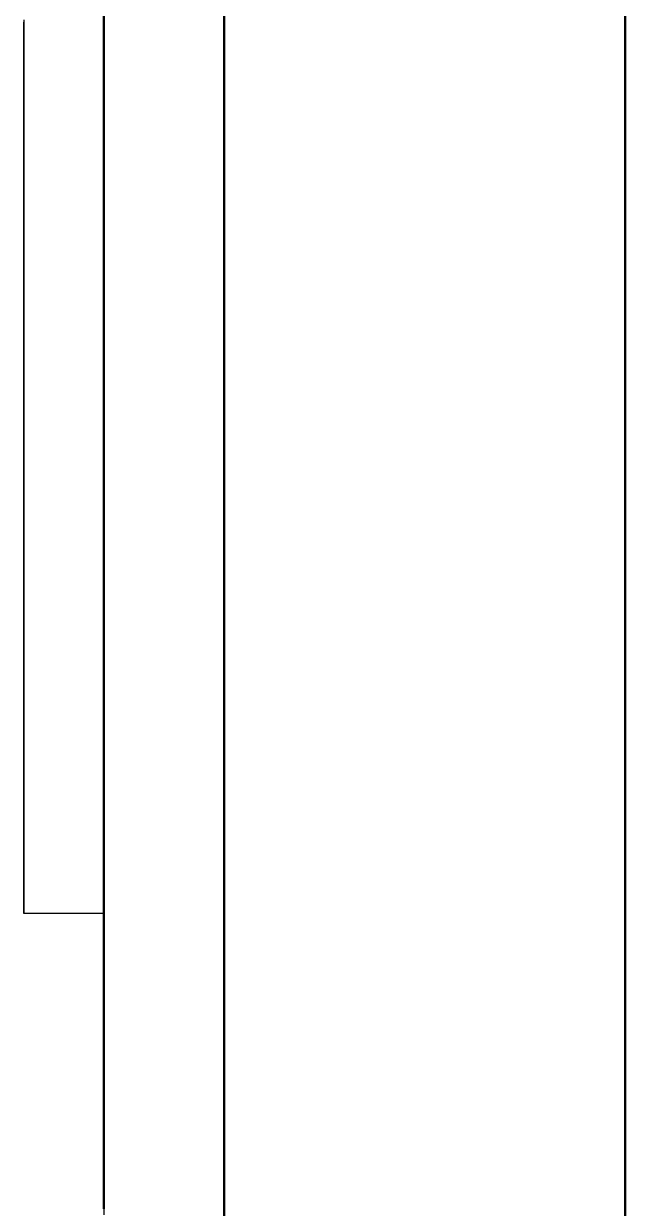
# Model space of a CAD drawing. Header units: millimetres. Extents: x 0 to 594, y 0 to 420.
# Drawn here: x 70.5 to 74.25, y 214.04 to 221.42 of the extents above; entities that cross this region are included whole.
import ezdxf

# ---------------------------------------------------------------- set-up
doc = ezdxf.new("R2010")
doc.units = ezdxf.units.MM
doc.linetypes.add('ISO02-TRAZOS', pattern=[3.75, 3, -0.75])
doc.layers.add('01-VISIBLE', color=7, linetype='CONTINUOUS', lineweight=50)
doc.layers.add('02-OCULTA', color=4, linetype='ISO02-TRAZOS', lineweight=25)

msp = doc.modelspace()

# ---------------------------------------------------------------- linework, layer by layer
at = {"layer": '01-VISIBLE'}
for p, q in [((71.75, 203.177), (71.75, 225.2755)), ((74.25, 206.6326), (74.25, 224.23))]:
    msp.add_line(p, q, dxfattribs=at)
msp.add_lwpolyline([(71, 214.0375), (71, 214.125), (71, 214.2125), (71, 214.3), (71, 214.3875), (71, 214.475), (71, 214.5625), (71, 214.65), (71, 214.7375), (71, 214.825), (71, 214.9125), (71, 215), (71, 215.0875), (71, 215.175), (71, 215.2625), (71, 215.35), (71, 215.4375), (71, 215.525), (71, 215.6125), (71, 215.7), (71, 215.7875), (71, 215.875), (71, 215.9625), (71, 216.05), (71, 216.1375), (71, 216.225), (71, 216.3125), (71, 216.4), (71, 216.4875), (71, 216.575), (71, 216.6625), (71, 216.75), (71, 216.8375), (71, 216.925), (71, 217.0125), (71, 217.1), (71, 217.1875), (71, 217.275), (71, 217.3625), (71, 217.45), (71, 217.5375), (71, 217.625), (71, 217.7125), (71, 217.8), (71, 217.8875), (71, 217.975), (71, 218.0625), (71, 218.15), (71, 218.2375), (71, 218.325), (71, 218.4125), (71, 218.5), (71, 218.5875), (71, 218.675), (71, 218.7625), (71, 218.85), (71, 218.9375), (71, 219.025), (71, 219.1125), (71, 219.2), (71, 219.2875), (71, 219.375), (71, 219.4625), (71, 219.55), (71, 219.6375), (71, 219.725), (71, 219.8125), (71, 219.9), (71, 219.9875), (71, 220.075), (71, 220.1625), (71, 220.25), (71, 220.3375), (71, 220.425), (71, 220.5125), (71, 220.6), (71, 220.6875), (71, 220.775), (71, 220.8625), (71, 220.95), (71, 221.0375), (71, 221.125), (71, 221.2125), (71, 221.3), (71, 221.3875), (71, 221.475)], dxfattribs=at)
at = {"layer": '02-OCULTA'}
for p, q in [((71.75, 203.177), (71.75, 226)), ((71.75, 203.177), (71.75, 226)), ((71.75, 203.177), (71.75, 226)), ((74.25, 206.6326), (74.25, 226)), ((74.25, 206.6326), (74.25, 226)), ((74.25, 206.6326), (74.25, 226)), ((71, 215.875), (70.5, 215.875))]:
    msp.add_line(p, q, dxfattribs=at)
for points in [[(70.5, 221.4395), (70.5, 221.3893), (70.5, 221.3392), (70.5, 221.2891), (70.5, 221.2389), (70.5, 221.1888), (70.5, 221.1387), (70.5, 221.0885), (70.5, 221.0384), (70.5, 220.9883), (70.5, 220.9381), (70.5, 220.888), (70.5, 220.8379), (70.5, 220.7878), (70.5, 220.7376), (70.5, 220.6875), (70.5, 220.6374), (70.5, 220.5872), (70.5, 220.5371), (70.5, 220.487), (70.5, 220.4368), (70.5, 220.3867), (70.5, 220.3366), (70.5, 220.2865), (70.5, 220.2363), (70.5, 220.1862), (70.5, 220.1361), (70.5, 220.0859), (70.5, 220.0358), (70.5, 219.9857), (70.5, 219.9355), (70.5, 219.8854), (70.5, 219.8353), (70.5, 219.7852), (70.5, 219.735), (70.5, 219.6849), (70.5, 219.6348), (70.5, 219.5846), (70.5, 219.5345), (70.5, 219.4844), (70.5, 219.4342), (70.5, 219.3841), (70.5, 219.334), (70.5, 219.2839), (70.5, 219.2337), (70.5, 219.1836), (70.5, 219.1335), (70.5, 219.0833), (70.5, 219.0332), (70.5, 218.9831), (70.5, 218.9329), (70.5, 218.8828), (70.5, 218.8327), (70.5, 218.7826), (70.5, 218.7324), (70.5, 218.6823), (70.5, 218.6322), (70.5, 218.582), (70.5, 218.5319), (70.5, 218.4818), (70.5, 218.4316), (70.5, 218.3815), (70.5, 218.3314), (70.5, 218.2812), (70.5, 218.2311), (70.5, 218.181), (70.5, 218.1309), (70.5, 218.0807), (70.5, 218.0306), (70.5, 217.9805), (70.5, 217.9303), (70.5, 217.8802), (70.5, 217.8301), (70.5, 217.7799), (70.5, 217.7298), (70.5, 217.6797), (70.5, 217.6296), (70.5, 217.5794), (70.5, 217.5293), (70.5, 217.4792), (70.5, 217.429), (70.5, 217.3789), (70.5, 217.3288), (70.5, 217.2786), (70.5, 217.2285), (70.5, 217.1784), (70.5, 217.1283), (70.5, 217.0781), (70.5, 217.028), (70.5, 216.9779), (70.5, 216.9277), (70.5, 216.8776), (70.5, 216.8275), (70.5, 216.7773), (70.5, 216.7272), (70.5, 216.6771), (70.5, 216.627), (70.5, 216.5768), (70.5, 216.5267), (70.5, 216.4766), (70.5, 216.4264), (70.5, 216.3763), (70.5, 216.3262), (70.5, 216.276), (70.5, 216.2259), (70.5, 216.1758), (70.5, 216.1256), (70.5, 216.0755), (70.5, 216.0254), (70.5, 215.9753), (70.5, 215.9251), (70.5, 215.875)], [(70.5, 215.875), (70.5, 215.925), (70.5, 215.975), (70.5, 216.025), (70.5, 216.075), (70.5, 216.125), (70.5, 216.175), (70.5, 216.225), (70.5, 216.275), (70.5, 216.325), (70.5, 216.375), (70.5, 216.425), (70.5, 216.475), (70.5, 216.525), (70.5, 216.575), (70.5, 216.625), (70.5, 216.675), (70.5, 216.725), (70.5, 216.775), (70.5, 216.825), (70.5, 216.875), (70.5, 216.925), (70.5, 216.975), (70.5, 217.025), (70.5, 217.075), (70.5, 217.125), (70.5, 217.175), (70.5, 217.225), (70.5, 217.275), (70.5, 217.325), (70.5, 217.375), (70.5, 217.425), (70.5, 217.475), (70.5, 217.525), (70.5, 217.575), (70.5, 217.625), (70.5, 217.675), (70.5, 217.725), (70.5, 217.775), (70.5, 217.825), (70.5, 217.875), (70.5, 217.925), (70.5, 217.975), (70.5, 218.025), (70.5, 218.075), (70.5, 218.125), (70.5, 218.175), (70.5, 218.225), (70.5, 218.275), (70.5, 218.325), (70.5, 218.375), (70.5, 218.425), (70.5, 218.475), (70.5, 218.525), (70.5, 218.575), (70.5, 218.625), (70.5, 218.675), (70.5, 218.725), (70.5, 218.775), (70.5, 218.825), (70.5, 218.875), (70.5, 218.925), (70.5, 218.975), (70.5, 219.025), (70.5, 219.075), (70.5, 219.125), (70.5, 219.175), (70.5, 219.225), (70.5, 219.275), (70.5, 219.325), (70.5, 219.375), (70.5, 219.425), (70.5, 219.475), (70.5, 219.525), (70.5, 219.575), (70.5, 219.625), (70.5, 219.675), (70.5, 219.725), (70.5, 219.775), (70.5, 219.825), (70.5, 219.875), (70.5, 219.925), (70.5, 219.975), (70.5, 220.025), (70.5, 220.075), (70.5, 220.125), (70.5, 220.175), (70.5, 220.225), (70.5, 220.275), (70.5, 220.325), (70.5, 220.375), (70.5, 220.425), (70.5, 220.475), (70.5, 220.525), (70.5, 220.575), (70.5, 220.625), (70.5, 220.675), (70.5, 220.725), (70.5, 220.775), (70.5, 220.825), (70.5, 220.875), (70.5, 220.925), (70.5, 220.975), (70.5, 221.025), (70.5, 221.075), (70.5, 221.125), (70.5, 221.175), (70.5, 221.225), (70.5, 221.275), (70.5, 221.325), (70.5, 221.375), (70.5, 221.425)], [(71, 221.45), (71, 221.4), (71, 221.35), (71, 221.3), (71, 221.25), (71, 221.2), (71, 221.15), (71, 221.1), (71, 221.05), (71, 221), (71, 220.95), (71, 220.9), (71, 220.85), (71, 220.8), (71, 220.75), (71, 220.7), (71, 220.65), (71, 220.6), (71, 220.55), (71, 220.5), (71, 220.45), (71, 220.4), (71, 220.35), (71, 220.3), (71, 220.25), (71, 220.2), (71, 220.15), (71, 220.1), (71, 220.05), (71, 220), (71, 219.95), (71, 219.9), (71, 219.85), (71, 219.8), (71, 219.75), (71, 219.7), (71, 219.65), (71, 219.6), (71, 219.55), (71, 219.5), (71, 219.45), (71, 219.4), (71, 219.35), (71, 219.3), (71, 219.25), (71, 219.2), (71, 219.15), (71, 219.1), (71, 219.05), (71, 219), (71, 218.95), (71, 218.9), (71, 218.85), (71, 218.8), (71, 218.75), (71, 218.7), (71, 218.65), (71, 218.6), (71, 218.55), (71, 218.5), (71, 218.45), (71, 218.4), (71, 218.35), (71, 218.3), (71, 218.25), (71, 218.2), (71, 218.15), (71, 218.1), (71, 218.05), (71, 218), (71, 217.95), (71, 217.9), (71, 217.85), (71, 217.8), (71, 217.75), (71, 217.7), (71, 217.65), (71, 217.6), (71, 217.55), (71, 217.5), (71, 217.45), (71, 217.4), (71, 217.35), (71, 217.3), (71, 217.25), (71, 217.2), (71, 217.15), (71, 217.1), (71, 217.05), (71, 217), (71, 216.95), (71, 216.9), (71, 216.85), (71, 216.8), (71, 216.75), (71, 216.7), (71, 216.65), (71, 216.6), (71, 216.55), (71, 216.5), (71, 216.45), (71, 216.4), (71, 216.35), (71, 216.3), (71, 216.25), (71, 216.2), (71, 216.15), (71, 216.1), (71, 216.05), (71, 216), (71, 215.95), (71, 215.9), (71, 215.85), (71, 215.8), (71, 215.75), (71, 215.7), (71, 215.65), (71, 215.6), (71, 215.55), (71, 215.5), (71, 215.45), (71, 215.4), (71, 215.35), (71, 215.3), (71, 215.25), (71, 215.2), (71, 215.15), (71, 215.1), (71, 215.05), (71, 215), (71, 214.95), (71, 214.9), (71, 214.85), (71, 214.8), (71, 214.75), (71, 214.7), (71, 214.65), (71, 214.6), (71, 214.55), (71, 214.5), (71, 214.45), (71, 214.4), (71, 214.35), (71, 214.3), (71, 214.25), (71, 214.2), (71, 214.15), (71, 214.1), (71, 214.05), (71, 214)], [(71, 221.4395), (71, 221.3893), (71, 221.3392), (71, 221.2891), (71, 221.2389), (71, 221.1888), (71, 221.1387), (71, 221.0885), (71, 221.0384), (71, 220.9883), (71, 220.9381), (71, 220.888), (71, 220.8379), (71, 220.7878), (71, 220.7376), (71, 220.6875), (71, 220.6374), (71, 220.5872), (71, 220.5371), (71, 220.487), (71, 220.4368), (71, 220.3867), (71, 220.3366), (71, 220.2865), (71, 220.2363), (71, 220.1862), (71, 220.1361), (71, 220.0859), (71, 220.0358), (71, 219.9857), (71, 219.9355), (71, 219.8854), (71, 219.8353), (71, 219.7852), (71, 219.735), (71, 219.6849), (71, 219.6348), (71, 219.5846), (71, 219.5345), (71, 219.4844), (71, 219.4342), (71, 219.3841), (71, 219.334), (71, 219.2839), (71, 219.2337), (71, 219.1836), (71, 219.1335), (71, 219.0833), (71, 219.0332), (71, 218.9831), (71, 218.9329), (71, 218.8828), (71, 218.8327), (71, 218.7826), (71, 218.7324), (71, 218.6823), (71, 218.6322), (71, 218.582), (71, 218.5319), (71, 218.4818), (71, 218.4316), (71, 218.3815), (71, 218.3314), (71, 218.2812), (71, 218.2311), (71, 218.181), (71, 218.1309), (71, 218.0807), (71, 218.0306), (71, 217.9805), (71, 217.9303), (71, 217.8802), (71, 217.8301), (71, 217.7799), (71, 217.7298), (71, 217.6797), (71, 217.6296), (71, 217.5794), (71, 217.5293), (71, 217.4792), (71, 217.429), (71, 217.3789), (71, 217.3288), (71, 217.2786), (71, 217.2285), (71, 217.1784), (71, 217.1283), (71, 217.0781), (71, 217.028), (71, 216.9779), (71, 216.9277), (71, 216.8776), (71, 216.8275), (71, 216.7773), (71, 216.7272), (71, 216.6771), (71, 216.627), (71, 216.5768), (71, 216.5267), (71, 216.4766), (71, 216.4264), (71, 216.3763), (71, 216.3262), (71, 216.276), (71, 216.2259), (71, 216.1758), (71, 216.1256), (71, 216.0755), (71, 216.0254), (71, 215.9753), (71, 215.9251), (71, 215.875)], [(71, 215.875), (71, 215.925), (71, 215.975), (71, 216.025), (71, 216.075), (71, 216.125), (71, 216.175), (71, 216.225), (71, 216.275), (71, 216.325), (71, 216.375), (71, 216.425), (71, 216.475), (71, 216.525), (71, 216.575), (71, 216.625), (71, 216.675), (71, 216.725), (71, 216.775), (71, 216.825), (71, 216.875), (71, 216.925), (71, 216.975), (71, 217.025), (71, 217.075), (71, 217.125), (71, 217.175), (71, 217.225), (71, 217.275), (71, 217.325), (71, 217.375), (71, 217.425), (71, 217.475), (71, 217.525), (71, 217.575), (71, 217.625), (71, 217.675), (71, 217.725), (71, 217.775), (71, 217.825), (71, 217.875), (71, 217.925), (71, 217.975), (71, 218.025), (71, 218.075), (71, 218.125), (71, 218.175), (71, 218.225), (71, 218.275), (71, 218.325), (71, 218.375), (71, 218.425), (71, 218.475), (71, 218.525), (71, 218.575), (71, 218.625), (71, 218.675), (71, 218.725), (71, 218.775), (71, 218.825), (71, 218.875), (71, 218.925), (71, 218.975), (71, 219.025), (71, 219.075), (71, 219.125), (71, 219.175), (71, 219.225), (71, 219.275), (71, 219.325), (71, 219.375), (71, 219.425), (71, 219.475), (71, 219.525), (71, 219.575), (71, 219.625), (71, 219.675), (71, 219.725), (71, 219.775), (71, 219.825), (71, 219.875), (71, 219.925), (71, 219.975), (71, 220.025), (71, 220.075), (71, 220.125), (71, 220.175), (71, 220.225), (71, 220.275), (71, 220.325), (71, 220.375), (71, 220.425), (71, 220.475), (71, 220.525), (71, 220.575), (71, 220.625), (71, 220.675), (71, 220.725), (71, 220.775), (71, 220.825), (71, 220.875), (71, 220.925), (71, 220.975), (71, 221.025), (71, 221.075), (71, 221.125), (71, 221.175), (71, 221.225), (71, 221.275), (71, 221.325), (71, 221.375), (71, 221.425)]]:
    msp.add_lwpolyline(points, dxfattribs=at)

doc.saveas('drawing.dxf')
